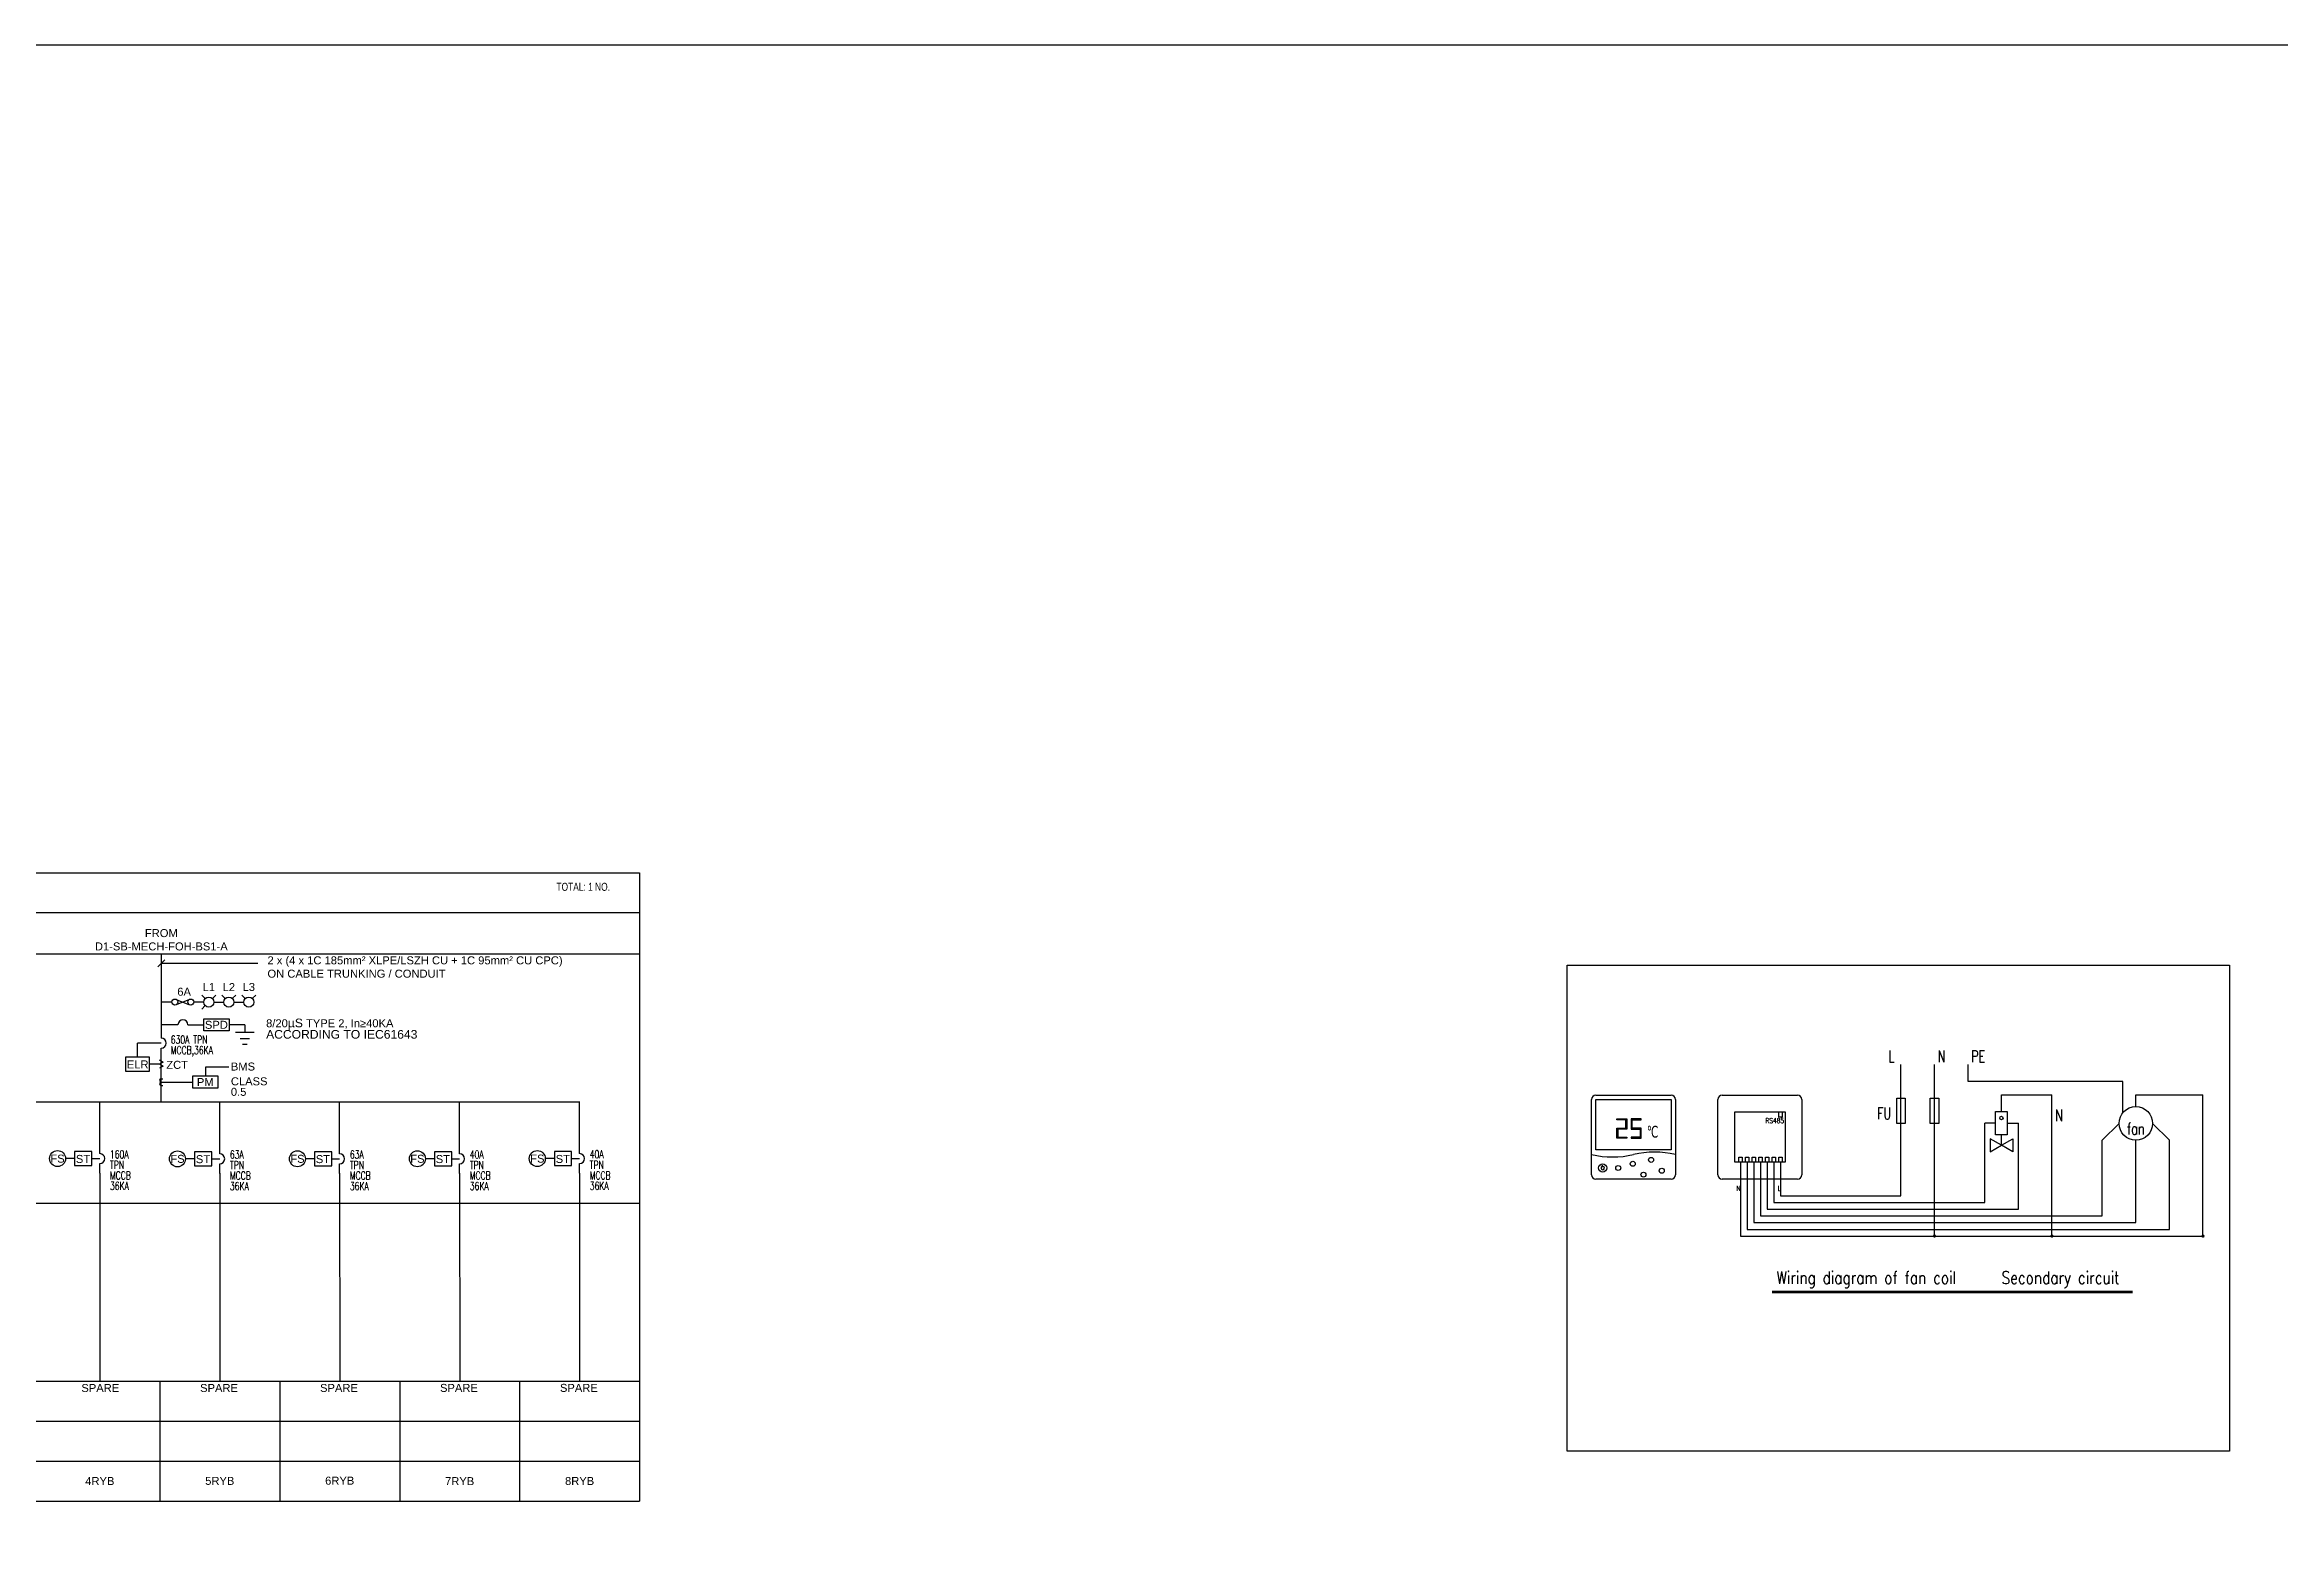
# Model space of a CAD drawing. Header units: inches. Extents: x 155818 to 1515405, y 4999 to 215277.
# Drawn here: x 309228 to 365119, y 178226 to 215277 of the extents above; entities that cross this region are included whole.
import ezdxf
from ezdxf.enums import TextEntityAlignment as Align

# ---------------------------------------------------------------- set-up
doc = ezdxf.new("R2010")
doc.units = ezdxf.units.IN
doc.header["$MEASUREMENT"] = 0
for name, color, linetype in [('-ME-E-Sch DB', 7, 'Continuous'), ('-ME-E-Sch DB_Tx', 7, 'Continuous'), ('E-_ELEC----_E-', 7, 'Continuous'), ('E_ELEC----_E-', 7, 'Continuous'), ('L_EQUIP', 6, 'Continuous'), ('L_NOTE', 7, 'Continuous'), ('L_WIRE', 4, 'Continuous'), ('xzb-English', 7, 'Continuous')]:
    doc.layers.add(name, color=color, linetype=linetype)
doc.styles.add('-ME-Romans', font='romans.shx', dxfattribs={"width": 0.7})
doc.styles.add('_TEL_DIM', font='SIMPLEX', dxfattribs={"width": 0.8, "height": 3.5, "bigfont": 'HZTXT'})
doc.styles.add('arial', font='arial.ttf')
doc.styles.add('HZTXT', font='ROMANS.shx', dxfattribs={"width": 0.7, "bigfont": 'HZTXT.shx'})
doc.styles.get("Standard").update_dxf_attribs({"font": 'arial.ttf'})
doc.dimstyles.get("Standard").update_dxf_attribs({"dimtxt": 0.18, "dimasz": 0.18, "dimexe": 0.18, "dimexo": 0.0625, "dimgap": 0.09, "dimtad": 0, "dimtih": 1, "dimtoh": 1, "dimdec": 4, "dimzin": 0, "dimdsep": 46, "dimtxsty": 'Standard', "dimcen": 0.09, "dimadec": 0, "dimazin": 0, "dimtfac": 1, "dimtdec": 4, "dimtofl": 0, "dimtmove": 0, "dimatfit": 3, "dimfxl": 1, "dimtolj": 1, "dimtzin": 0, "dimarcsym": 0})

# ---------------------------------------------------------------- blocks, each defined once
blk = doc.blocks.new('COIL_1')
at = {"ltscale": 0.5}
for p, q in [((0, 2.5), (1.2, 2.5)), ((0, -2.5), (1.2, -2.5))]:
    blk.add_line(p, q, dxfattribs=at)
for centre in [(0, 1.3), (0, -1.3)]:
    blk.add_arc(centre, 1.26, 90, 270, dxfattribs=at)
blk = doc.blocks.new('ELEC0302')
at = {"layer": 'E_ELEC----_E-'}
blk.add_arc((0, 0), 250, 270, 90, dxfattribs=at)
blk = doc.blocks.new('ELEC0327')
for p, q in [((151, 57), (-151, -57)), ((-151, 57), (151, -57))]:
    blk.add_line(p, q)
for centre in [(-200, 0), (200, 0)]:
    blk.add_circle(centre, 75)
blk = doc.blocks.new('ELEC0334')
for p, q in [((-191, 101), (0, 202)), ((-191, 101), (0, 0)), ((-191, -101), (0, 0)), ((-191, -101), (0, -202))]:
    blk.add_line(p, q)

msp = doc.modelspace()

# ---------------------------------------------------------------- hatches: boundary and pattern name
at = {"layer": 'L_WIRE'}
h = msp.add_hatch(color=256, dxfattribs=at)
edge = h.paths.add_edge_path()
edge.add_arc((356495, 185465), 42, 0, 360)
h = msp.add_hatch(color=256, dxfattribs=at)
edge = h.paths.add_edge_path()
edge.add_arc((359432, 185465), 42, 0, 360)
h = msp.add_hatch(color=256, dxfattribs=at)
edge = h.paths.add_edge_path()
edge.add_arc((363209, 185465), 42, 0, 360)

# ---------------------------------------------------------------- linework, layer by layer
at = {"layer": '-ME-E-Sch DB', "color": 6}
for p, q in [((299474, 192524), (324107, 192526)), ((312058, 192201), (312232, 192374)), ((312145, 192524), (312145, 190419)), ((314557, 192288), (312146, 192288)), ((312812, 190751), (313208, 190751)), ((314233, 190751), (313838, 190751)), ((314233, 190751), (314233, 190566)), ((312145, 190294), (311550, 190294)), ((311551, 189943), (311550, 190294)), ((312145, 188823), (312145, 190169)), ((313998, 190566), (314468, 190566)), ((314117, 190408), (314353, 190408)), ((314176, 190268), (314290, 190268)), ((311851, 189943), (311251, 189943)), ((311251, 189943), (311251, 189593)), ((311251, 189593), (311851, 189593)), ((311851, 189593), (311851, 189943)), ((312145, 189768), (311851, 189768)), ((301605, 188822), (322605, 188823)), ((309975, 187403), (309749, 187403)), ((310408, 187578), (309975, 187578)), ((309975, 187578), (309975, 187228)), ((310408, 187228), (310408, 187578)), ((310408, 187403), (310605, 187403)), ((310605, 187037), (310605, 187278)), ((312975, 187397), (312749, 187397)), ((313408, 187572), (312975, 187572)), ((312975, 187572), (312975, 187222)), ((313408, 187222), (313408, 187572)), ((313408, 187397), (313605, 187397)), ((313605, 187031), (313605, 187272)), ((315975, 187398), (315749, 187398)), ((316408, 187573), (315975, 187573)), ((315975, 187573), (315975, 187223)), ((316408, 187223), (316408, 187573)), ((316408, 187398), (316605, 187398)), ((316605, 187032), (316605, 187273)), ((318975, 187399), (318749, 187399)), ((319408, 187574), (318975, 187574)), ((318975, 187574), (318975, 187224)), ((319408, 187224), (319408, 187574)), ((319408, 187399), (319605, 187399)), ((319605, 187033), (319605, 187274)), ((321975, 187403), (321749, 187403)), ((322408, 187578), (321975, 187578)), ((321975, 187578), (321975, 187228)), ((322408, 187228), (322408, 187578)), ((322408, 187403), (322605, 187403)), ((322605, 187037), (322605, 187278)), ((309975, 187228), (310408, 187228)), ((310605, 187037), (310607, 181837)), ((312975, 187222), (313408, 187222)), ((313605, 187035), (313607, 181834)), ((315975, 187223), (316408, 187223)), ((316605, 187036), (316607, 181836)), ((318975, 187224), (319408, 187224)), ((319605, 187037), (319607, 181837)), ((321975, 187228), (322408, 187228)), ((322605, 187037), (322607, 181837)), ((324107, 186276), (299474, 186276)), ((295860, 181830), (324107, 181831)), ((312107, 181831), (312107, 178830)), ((315107, 181831), (315107, 178830)), ((318107, 181831), (318107, 178830)), ((321107, 181831), (321107, 178830)), ((324107, 181831), (324107, 178830)), ((295860, 180830), (324107, 180830)), ((295860, 179830), (324107, 179830)), ((295850, 178830), (324107, 178830))]:
    msp.add_line(p, q, dxfattribs=at)
for points in [[(295850, 192554), (295850, 194554), (324107, 194556), (324107, 178830)], [(324107, 193556), (295850, 193554)], [(312395, 191320), (312145, 191320)], [(313208, 191320), (312958, 191320)], [(312562, 190751), (312145, 190751)], [(312145, 189319), (312930, 189319)], [(310605, 187800), (310605, 188827)], [(313605, 187794), (313605, 188821)], [(316605, 187795), (316605, 188823)], [(319605, 187796), (319605, 188824)], [(322605, 187800), (322605, 188828)], [(310605, 187528), (310605, 187800)], [(313605, 187522), (313605, 187794)], [(316605, 187523), (316605, 187795)], [(319605, 187524), (319605, 187796)], [(322605, 187528), (322605, 187800)]]:
    msp.add_lwpolyline(points, dxfattribs=at)
for points in [[(313208, 190904), (313838, 190904), (313838, 190598), (313208, 190598)], [(312930, 189472), (313559, 189472), (313559, 189166), (312930, 189166)]]:
    msp.add_lwpolyline(points, close=True, dxfattribs=at)
for centre in [(309549, 187403), (312549, 187397), (315549, 187398), (318549, 187399), (321549, 187403)]:
    msp.add_circle(centre, 200, dxfattribs=at)
msp.add_line((363869, 180081), (347310, 180081))
for points in [[(348546, 188395), (348798, 188395), (348798, 188370), (348546, 188370)], [(348773, 188143), (348773, 188395), (348798, 188395), (348798, 188143)], [(349159, 188395), (348908, 188395), (348908, 188370), (349159, 188370)], [(348933, 188143), (348933, 188395), (348908, 188395), (348908, 188143)], [(352688, 188444), (352604, 188444), (352604, 188570), (352688, 188570)], [(348546, 188168), (348798, 188168), (348798, 188143), (348546, 188143)], [(348546, 187917), (348546, 188168), (348571, 188168), (348571, 187917)], [(348546, 187942), (348798, 187942), (348798, 187917), (348546, 187917)], [(349159, 188168), (348908, 188168), (348908, 188143), (349159, 188143)], [(349159, 187942), (348908, 187942), (348908, 187917), (349159, 187917)], [(349159, 187917), (349159, 188168), (349135, 188168), (349135, 187917)], [(351681, 187311), (351597, 187311), (351597, 187437), (351681, 187437)], [(351849, 187311), (351765, 187311), (351765, 187437), (351849, 187437)], [(352017, 187311), (351933, 187311), (351933, 187437), (352017, 187437)], [(352185, 187311), (352101, 187311), (352101, 187437), (352185, 187437)], [(352352, 187311), (352269, 187311), (352269, 187437), (352352, 187437)], [(352520, 187311), (352436, 187311), (352436, 187437), (352520, 187437)], [(352688, 187311), (352604, 187311), (352604, 187437), (352688, 187437)]]:
    msp.add_lwpolyline(points, close=True)
at = {"layer": 'Defpoints'}
msp.add_lwpolyline([(261093, 215277), (366368, 215277), (366368, 134327), (261093, 134327)], close=True, dxfattribs=at)
at = {"layer": 'E-_ELEC----_E-', "color": 6}
for p, q in [((313245, 191408), (313156, 191496)), ((313245, 191231), (313156, 191143)), ((313421, 191408), (313510, 191496)), ((313458, 191320), (313708, 191320)), ((313745, 191408), (313656, 191496)), ((313921, 191408), (314010, 191496)), ((313958, 191320), (314208, 191320)), ((314245, 191408), (314156, 191496)), ((314421, 191408), (314510, 191496))]:
    msp.add_line(p, q, dxfattribs=at)
for centre in [(313333, 191320), (313833, 191320), (314333, 191320)]:
    msp.add_circle(centre, 125, dxfattribs=at)
at = {"layer": 'L_EQUIP'}
for p, q in [((348023, 188990), (349911, 188990)), ((351182, 188990), (353071, 188990)), ((347918, 186996), (347918, 188885)), ((348023, 188885), (349911, 188885)), ((348023, 187626), (348023, 188885)), ((349911, 188885), (349911, 187626)), ((350016, 188885), (350016, 186996)), ((351077, 186996), (351077, 188885)), ((353176, 188885), (353176, 186996)), ((358023, 188288), (357754, 188288)), ((358169, 187736), (358169, 187994)), ((358316, 188288), (358593, 188288)), ((349911, 187626), (348023, 187626)), ((348194, 187186), (348194, 187239)), ((349911, 186891), (348023, 186891)), ((353071, 186891), (351182, 186891))]:
    msp.add_line(p, q, dxfattribs=at)
for points in [[(355550, 188912), (355761, 188912), (355761, 188283), (355550, 188283)], [(356389, 188912), (356600, 188912), (356600, 188283), (356389, 188283)], [(351497, 188570), (352756, 188570), (352756, 187311), (351497, 187311)], [(358023, 188582), (358316, 188582), (358316, 187994), (358023, 187994)], [(357885, 187572), (358169, 187736), (357885, 187900)], [(358453, 187572), (358169, 187736), (358453, 187900)]]:
    msp.add_lwpolyline(points, close=True, dxfattribs=at)
for centre, radius in [((358169, 188419), 42), ((361530, 188283), 420), ((348195, 187168), 105), ((348948, 187273), 62.9), ((349405, 187371), 62.9), ((348584, 187168), 62.9), ((349215, 187001), 62.9), ((349672, 187099), 62.9)]:
    msp.add_circle(centre, radius, dxfattribs=at)
for centre, radius, start, end in [((348023, 188885), 105, 90, 180), ((349911, 188885), 105, 0, 90), ((351182, 188885), 105, 90, 180), ((353071, 188885), 105, 0, 90), ((348442, 189693), 2249, 256.5136, 283.4864), ((349492, 185318), 2249, 76.5136, 103.4864), ((348023, 186996), 105, 180, 270), ((348195, 187168), 42, 105.1621, 76.205), ((349911, 186996), 105, 270, 0), ((351182, 186996), 105, 180, 270), ((353071, 186996), 105, 270, 0)]:
    msp.add_arc(centre, radius, start, end, dxfattribs=at)
at = {"layer": 'L_NOTE'}
msp.add_lwpolyline([(347310, 180081), (347310, 192242), (363869, 192242), (363869, 180081)], dxfattribs=at)
at = {"layer": 'L_NOTE', "const_width": 73.4}
msp.add_lwpolyline([(352428, 184065), (361447, 184065)], dxfattribs=at)
at = {"layer": 'L_WIRE'}
for p, q in [((355655, 186472), (355655, 189761)), ((356495, 185465), (356495, 189761)), ((357334, 189336), (357334, 189761)), ((361204, 189336), (357334, 189336)), ((358169, 188582), (358169, 189001)), ((358169, 189001), (359432, 189001)), ((359432, 185465), (359432, 189001)), ((361204, 188546), (361204, 189336)), ((361530, 188702), (361530, 189001)), ((361530, 189001), (363209, 189001)), ((363209, 185465), (363209, 189001)), ((357754, 186304), (357754, 188288)), ((358593, 186136), (358593, 188288)), ((361111, 188283), (360691, 187863)), ((360691, 185968), (360691, 187863)), ((361530, 185800), (361530, 187863)), ((361950, 188283), (362369, 187863)), ((362369, 185633), (362369, 187863)), ((351639, 187311), (351639, 185465)), ((351807, 187311), (351807, 185633)), ((351975, 187311), (351975, 185800)), ((352143, 187311), (352143, 185968)), ((352310, 187311), (352310, 186136)), ((352478, 187311), (352478, 186304)), ((352646, 187311), (352646, 186472)), ((352310, 186136), (358593, 186136)), ((352478, 186304), (357754, 186304)), ((352646, 186472), (355655, 186472)), ((351807, 185633), (362369, 185633)), ((351975, 185800), (361530, 185800)), ((352143, 185968), (360691, 185968)), ((351639, 185465), (363209, 185465))]:
    msp.add_line(p, q, dxfattribs=at)

# ---------------------------------------------------------------- block references
at = {"layer": '-ME-E-Sch DB', "color": 6}
msp.add_blockref('ELEC0327', (312683, 191320), dxfattribs=at)
at = {"layer": '-ME-E-Sch DB', "color": 6, "xscale": 0.5, "yscale": 0.5, "zscale": 0.5}
for name, p, rotation in [('ELEC0302', (312687, 190751), 90), ('ELEC0334', (312097, 189768), 180)]:
    msp.add_blockref(name, p, dxfattribs=dict(at, rotation=rotation))
at = {"layer": '-ME-E-Sch DB', "color": 6}
for name, p, xscale, yscale, zscale in [('ELEC0302', (312145, 190294), 0.5, 0.5, 0.5), ('COIL_1', (312145, 189319), 33.333333, 33.333333, 33.333333), ('ELEC0302', (310605, 187403), 0.5, 0.5, 0.5), ('ELEC0302', (313605, 187397), 0.5, 0.5, 0.5), ('ELEC0302', (316605, 187398), 0.5, 0.5, 0.5), ('ELEC0302', (319605, 187399), 0.5, 0.5, 0.5), ('ELEC0302', (322605, 187403), 0.5, 0.5, 0.5)]:
    msp.add_blockref(name, p, dxfattribs=dict(at, xscale=xscale, yscale=yscale, zscale=zscale))

# ---------------------------------------------------------------- texts
for s, p in [('SPD', (313523, 190751)), ('PM', (313244, 189319))]:
    msp.add_text(s, height=200, dxfattribs=at).set_placement(p, align=Align.MIDDLE_CENTER)
at = {"layer": '-ME-E-Sch DB', "color": 6, "style": 'arial'}
for s, p in [('ELR', (311283, 189660)), ('ST', (310008, 187295)), ('ST', (313008, 187289)), ('ST', (316008, 187290)), ('ST', (319008, 187291)), ('ST', (322008, 187295))]:
    msp.add_text(s, height=200, dxfattribs=at).set_placement(p)
for p in [(309549, 187403), (312549, 187397), (315549, 187398), (318549, 187399), (321549, 187403)]:
    msp.add_text('FS', height=200, dxfattribs=at).set_placement(p, align=Align.MIDDLE)
at = {"layer": '-ME-E-Sch DB', "color": 6, "insert": (314722, 192464), "char_height": 200, "width": 8064.47, "attachment_point": 1}
msp.add_mtext(' 2 x (4 x 1C 185mm² XLPE/LSZH CU + 1C 95mm² CU CPC)\\P ON CABLE TRUNKING / CONDUIT ', dxfattribs=at)
at = {"layer": '-ME-E-Sch DB', "color": 6, "char_height": 200, "attachment_point": 1, "line_spacing_factor": 0.789273}
for s, insert, width in [('6A', (312544, 191679), 921.41), ('BMS', (313884, 189807), 737.13), ('CLASS 0.5', (313884, 189437), 737.13)]:
    msp.add_mtext(s, dxfattribs=dict(at, insert=insert, width=width))
at = {"layer": '-ME-E-Sch DB', "color": 6, "insert": (314766, 190906), "char_height": 200, "width": 6030.79, "attachment_point": 1, "line_spacing_factor": 0.789273, "style": '-ME-Romans'}
msp.add_mtext('{\\W1;\\fArial|b0|i0|c0|p34;8/20\\H1.08333x;µS\\H0.92308x; TYPE 2, In≥40KA \\P\\H1.08333x;ACCORDING TO IEC61643}', dxfattribs=at)
at = {"layer": '-ME-E-Sch DB', "color": 6, "insert": (312270, 189748), "char_height": 200, "width": 773.59, "attachment_point": 4, "style": 'arial'}
msp.add_mtext('\\pxsm0.8,ql;ZCT', dxfattribs=at)
at = {"layer": '-ME-E-Sch DB_Tx', "color": 6, "width": 0.75}
msp.add_text('TOTAL: 1 NO.', height=200, dxfattribs=at).set_placement((322028, 194204), align=Align.MIDDLE_LEFT)
at = {"layer": '-ME-E-Sch DB_Tx', "color": 6}
for s, p in [('4RYB', (310607, 179335)), ('5RYB', (313607, 179339)), ('6RYB', (316607, 179344)), ('7RYB', (319607, 179332)), ('8RYB', (322607, 179336))]:
    msp.add_text(s, height=200, dxfattribs=at).set_placement(p, align=Align.MIDDLE_CENTER)
at = {"layer": '-ME-E-Sch DB_Tx', "color": 6, "char_height": 200}
for s, insert, width, attachment_point in [('FROM \\PD1-SB-MECH-FOH-BS1-A ', (312145, 192878), 3686.54, 5), ('SPARE', (310145, 181763), 1053.41, 1), ('SPARE', (313115, 181763), 1053.41, 1), ('SPARE', (316115, 181764), 1053.41, 1), ('SPARE', (319115, 181765), 1053.41, 1), ('SPARE', (322115, 181766), 1053.41, 1)]:
    msp.add_mtext(s, dxfattribs=dict(at, insert=insert, width=width, attachment_point=attachment_point))
at = {"layer": '-ME-E-Sch DB_Tx', "color": 6, "char_height": 200, "attachment_point": 1, "line_spacing_factor": 0.789273, "style": '-ME-Romans'}
for s, insert, width in [('630A TPN  MCCB,36KA', (312381, 190480), 1181.82), ('160A\\PTPN  MCCB\\P36KA', (310860, 187609), 460.71), ('63A\\PTPN  MCCB\\P36KA', (313860, 187604), 460.71), ('63A\\PTPN  MCCB\\P36KA', (316860, 187605), 460.71), ('40A\\PTPN  MCCB\\P36KA', (319860, 187606), 460.71), ('40A\\PTPN  MCCB\\P36KA', (322860, 187610), 460.71)]:
    msp.add_mtext(s, dxfattribs=dict(at, insert=insert, width=width))
at = {"style": '_TEL_DIM', "width": 0.7}
for s, height, p in [('L', 294, (355343, 189814)), ('N', 294, (356573, 189814)), ('PE', 293.7, (357412, 189814)), ('RS485', 125.9, (352266, 188290)), ('FU', 293.7, (355059, 188387)), ('N', 294, (359510, 188336)), ('℃', 294, (349301, 187929)), ('fan', 293.7, (361308, 188004))]:
    msp.add_text(s, height=height, dxfattribs=at).set_placement(p)
at = {"layer": 'E-_ELEC----_E-', "color": 6, "ltscale": 10, "char_height": 200, "width": 200, "attachment_point": 8, "style": 'arial'}
for s, insert in [('\\pxqc;L1', (313333, 191595)), ('\\pxqc;L2', (313833, 191595)), ('\\pxqc;L3', (314333, 191595))]:
    msp.add_mtext(s, dxfattribs=dict(at, insert=insert))
at = {"layer": 'xzb-English', "style": 'HZTXT', "width": 0.8}
msp.add_text('Wiring diagram of fan coil    Secondary circuit', height=314.72, dxfattribs=at).set_placement((352542, 184266))
at = {"layer": 'xzb-English', "char_height": 126, "width": 93.27, "attachment_point": 1, "line_spacing_factor": 0.6, "style": '_TEL_DIM'}
for s, insert in [('N', (351540, 186721)), ('L', (352570, 186721))]:
    msp.add_mtext(s, dxfattribs=dict(at, insert=insert))

# ---------------------------------------------------------------- leaders
at = {"layer": '-ME-E-Sch DB', "color": 6}
msp.add_leader([(313832, 189692), (313247, 189692), (313247, 189472)], dimstyle='Standard', dxfattribs=at)

doc.saveas('drawing.dxf')
